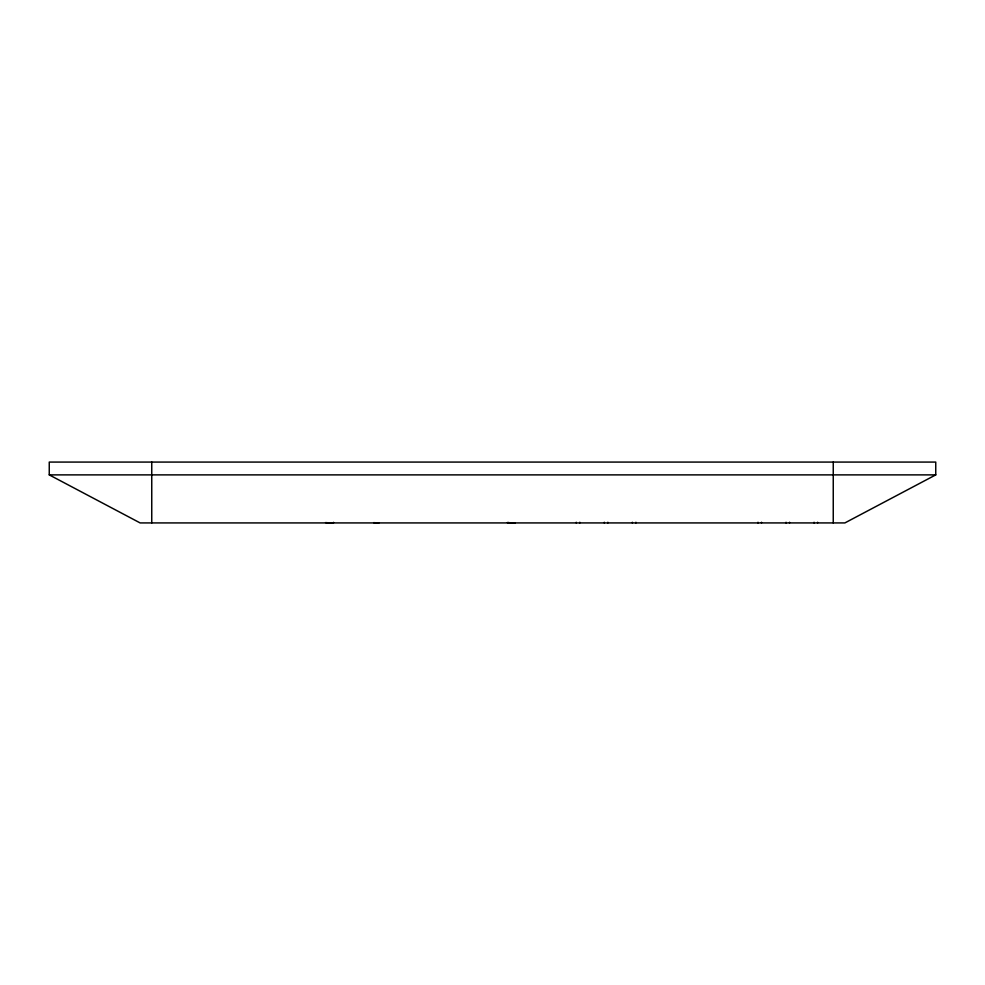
<?xml version="1.0" encoding="UTF-8"?>
<svg xmlns="http://www.w3.org/2000/svg" width="985" height="985" viewBox="0 0 985 985"><rect width="100%" height="100%" fill="white"/><g stroke="black" fill="none" stroke-linecap="round" stroke-linejoin="round"><path stroke-width="1.48" d="M935.75 474.881L844.884 522.924L140.116 522.924L49.25 474.881L49.25 462.076L935.75 462.076L935.75 474.881L49.25 474.881M508.125 522.69L515.217 522.924L507.657 522.653A104.127 104.127 0 0 0 515.217 522.924A94.117 94.117 0 0 1 507.3 522.579M373.635 522.641L378.917 522.924M833.248 462.076L833.248 522.924M817.636 522.259L817.636 522.924M814.09 522.259L814.09 522.924M789.588 522.259L789.588 522.924M786.055 522.259L786.055 522.924M761.54 522.259L761.54 522.924M758.007 522.259L758.007 522.924M635.904 522.259L635.904 522.924M632.358 522.259L632.358 522.924M607.856 522.259L607.856 522.924M604.31 522.259L604.31 522.924M579.808 522.259L579.808 522.924M576.274 522.259L576.274 522.924M333.484 522.346L333.484 522.924A94.117 94.117 0 0 1 325.567 522.579M151.752 462.076L151.752 522.924"/></g></svg>
